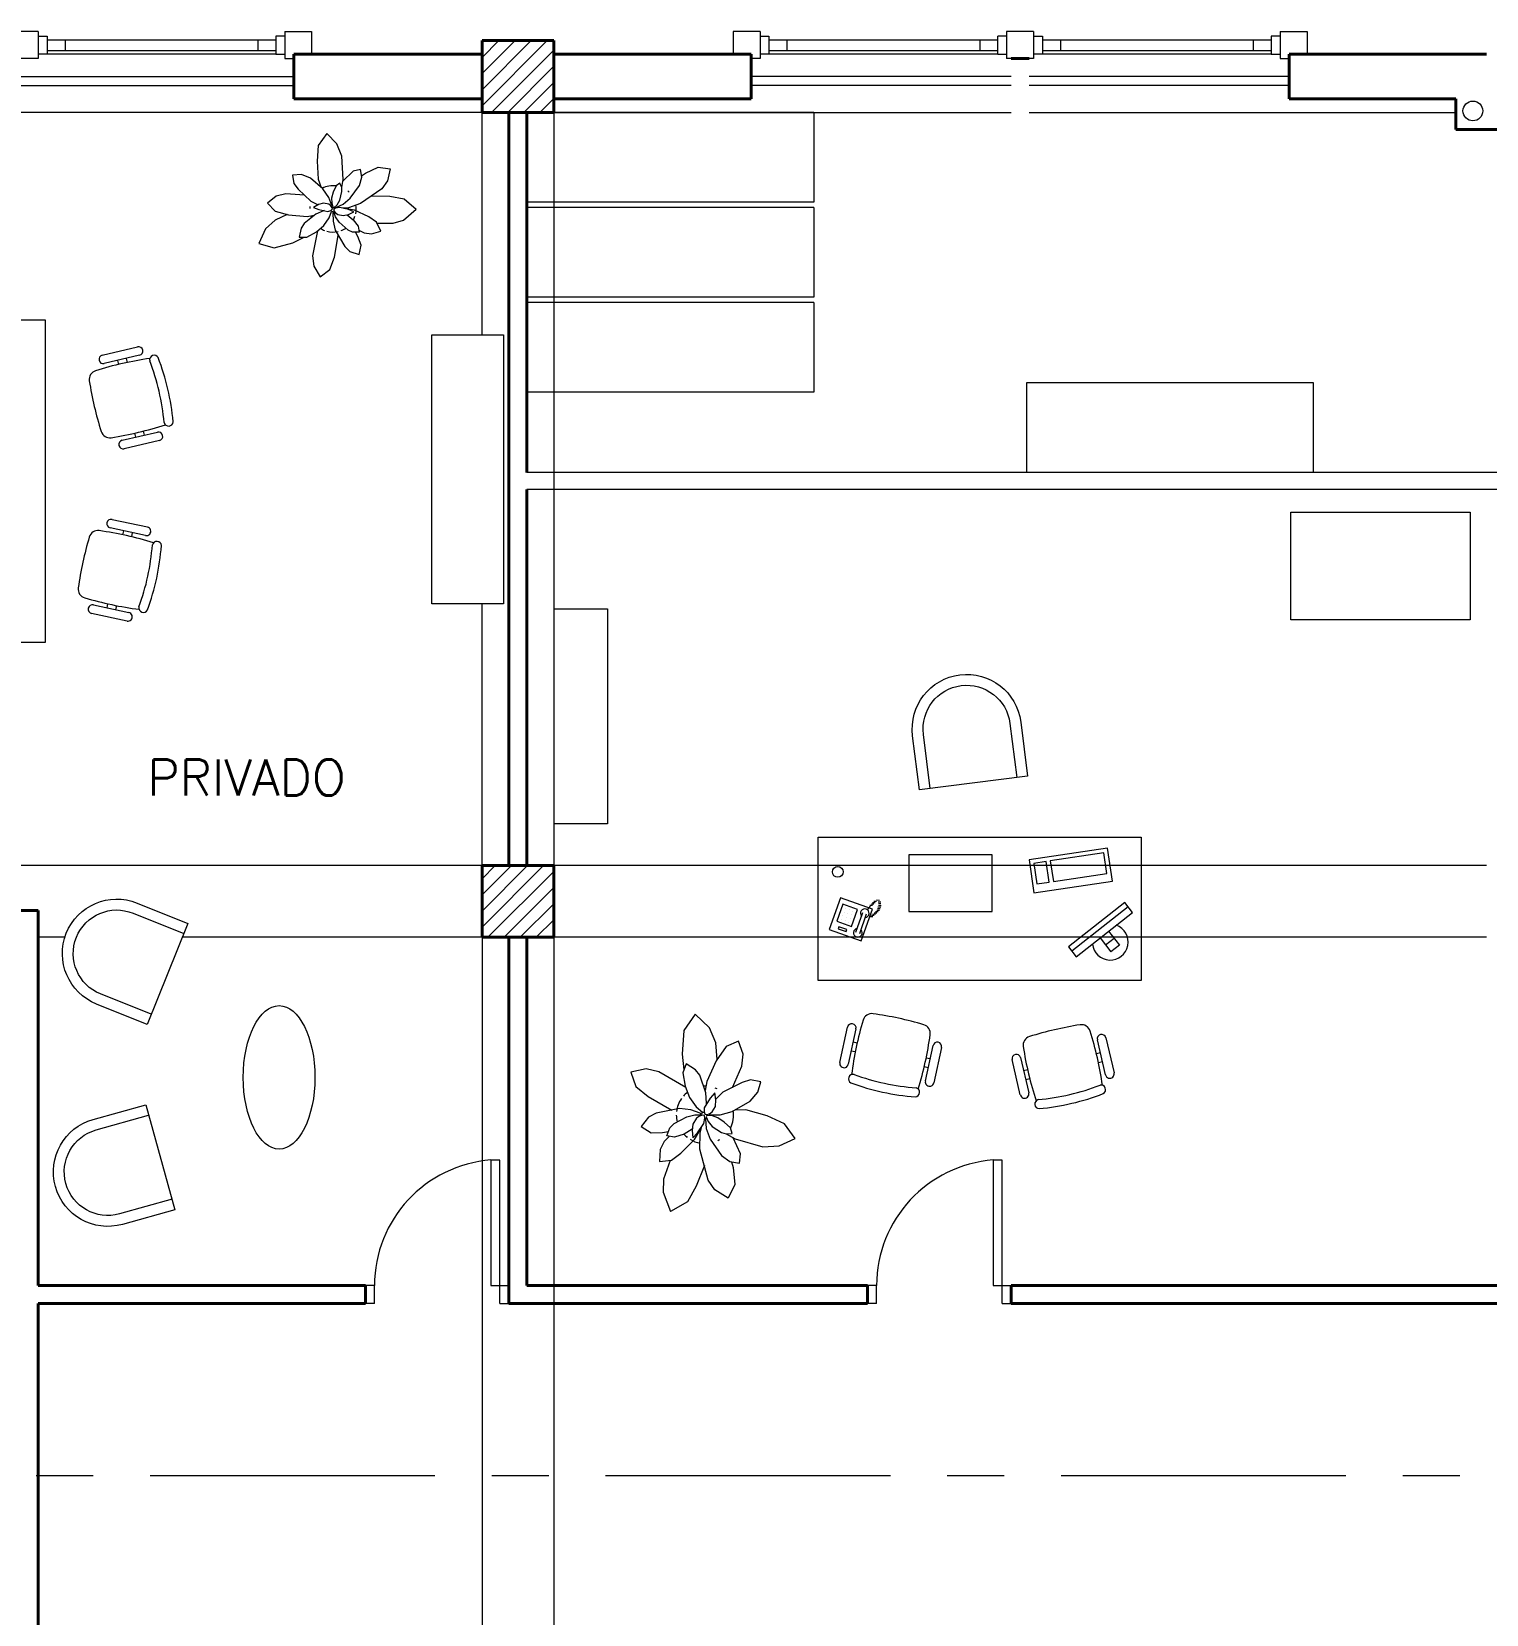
# Model space of a CAD drawing. Extents: x 1018 to 1366, y -109 to 186.
# Drawn here: x 1283.36 to 1291.47, y 121.29 to 130.11 of the extents above; entities that cross this region are included whole.
import ezdxf

# ---------------------------------------------------------------- set-up
doc = ezdxf.new("R2010")
doc.units = 0
doc.header["$LTSCALE"] = 0.5
doc.linetypes.add('CENTER', pattern=[50.8, 31.75, -6.35, 6.35, -6.35])
doc.layers.get('0').update_dxf_attribs({"linetype": 'CONTINUOUS'})
for name, color, linetype, lineweight in [('Carpintería', 55, 'CONTINUOUS', 20), ('Detalles .05', 243, 'CONTINUOUS', 5), ('Detalles 01', 8, 'CONTINUOUS', 9), ('Equipamiento fijo', 31, 'CONTINUOUS', 13), ('Equipamiento movil', 33, 'CONTINUOUS', 9), ('Muros corte', 7, 'CONTINUOUS', 40), ('Punta 02', 11, 'CONTINUOUS', 20), ('Tratamiento pisos', 251, 'CONTINUOUS', 9), ('Vidrios', 147, 'CONTINUOUS', 13)]:
    doc.layers.add(name, color=color, linetype=linetype, lineweight=lineweight)
doc.styles.add('Texto 2 mm', font='simplex.shx', dxfattribs={"height": 0.2})
pattern_1 = [(45, (54.626424, 1.85935), (-0.0449012806, 0.0449012806), [])]

# ---------------------------------------------------------------- blocks, each defined once
blk = doc.blocks.new('Silla 1')
at = {"layer": 'Equipamiento movil'}
for p, q in [((-0.1131, 0.2664), (0.0295, 0.409)), ((0.0638, 0.3747), (-0.0788, 0.2321)), ((-0.0254, 0.2855), (-0.0091, 0.2693)), ((0.0104, 0.3213), (0.0268, 0.3048)), ((0.2321, -0.0788), (0.3747, 0.0638)), ((0.409, 0.0295), (0.2664, -0.1131)), ((0.3048, 0.0268), (0.3213, 0.0104)), ((0.2693, -0.0091), (0.2855, -0.0254))]:
    blk.add_line(p, q, dxfattribs=at)
for centre, radius, start, end in [((1.4058, -1.1273), 1.9881, 130.22446, 139.18175), ((0.0467, 0.3919), 0.0242, 315, 135), ((0.1468, 0.3964), 0.0255, 61.36309, 224.37493), ((-0.654, -0.654), 1.2956, 37.15841, 52.84159), ((-0.6508, -0.6508), 1.3416, 37.13099, 52.86901), ((-0.0959, 0.2492), 0.0242, 135, 315), ((-0.0605, 0.1393), 0.0505, 139.18175, 220.81825), ((1.4058, 1.4058), 1.9881, 220.81825, 229.18175), ((-1.1273, 1.4058), 1.9881, 310.81825, 319.77554), ((0.3964, 0.1468), 0.0255, 225.62507, 28.63691), ((0.3919, 0.0467), 0.0242, 315, 135), ((0.2492, -0.0959), 0.0242, 135, 315), ((0.1393, -0.0605), 0.0505, 229.18175, 310.81825)]:
    blk.add_arc(centre, radius, start, end, dxfattribs=at)
blk = doc.blocks.new('Plant1')
for p, q in [((5.75, 15.65), (2.94, 14.02)), ((6.8, 12.64), (5.75, 15.65)), ((2.94, 14.02), (1.24, 11.02)), ((6.67, 9.74), (6.8, 12.64)), ((-4.94, 10.5), (-5.47, 8.7)), ((-5.47, 8.7), (-5.1, 7.19)), ((-3.11, 9.8), (-4.94, 10.5)), ((-1.65, 8.27), (-3.11, 9.8)), ((1.24, 11.02), (-0.18, 7.33)), ((4.8, 4.93), (6.67, 9.74)), ((-10.15, 7.82), (-12.56, 7.25)), ((-12.56, 7.25), (-11.81, 4.91)), ((-8.01, 7.41), (-10.15, 7.82)), ((-4.41, 5.37), (-8.01, 7.41)), ((-5.1, 7.19), (-3.73, 3.58)), ((-0.15, 4.91), (-1.65, 8.27)), ((-0.18, 7.33), (-0.36, 5.38)), ((7.53, 5.66), (4.58, 4.62)), ((9.19, 5.31), (7.53, 5.66)), ((-12.63, 3.17), (-15.39, 2.27)), ((-9.66, 3.14), (-12.63, 3.17)), ((-11.81, 4.91), (-9.42, 2.94)), ((-9.42, 2.94), (-5.88, 0.9)), ((-3.73, 3.58), (-2.59, 2.19)), ((0.25, 2.69), (-0.15, 4.91)), ((1.6, 3.31), (0.73, 2.26)), ((2.74, 4.3), (1.6, 3.31)), ((3.75, 4.5), (2.74, 4.3)), ((3.4, 2.61), (3.75, 3.44)), ((3.75, 3.45), (4.8, 4.93)), ((3.75, 3.44), (3.75, 4.5)), ((7.5, 2.24), (8.7, 3.64)), ((8.7, 3.64), (9.19, 5.31)), ((8.78, 3.92), (9.84, 4.12)), ((9.84, 4.12), (12.89, 4.12)), ((12.89, 4.12), (15.19, 2.69)), ((-15.39, 2.27), (-18.09, -0.04)), ((-3.93, 0.56), (-7.13, -0.21)), ((-5.88, 0.9), (-4.34, 0.46)), ((-2.06, 0.5), (-3.93, 0.56)), ((-2.48, 2.2), (-3.75, 2.12)), ((-3.75, 2.12), (-2.91, 1.21)), ((-2.91, 1.21), (-1.29, 0)), ((-1.34, 2), (-2.48, 2.2)), ((-1.9, 0.46), (-2.06, 0.5)), ((-0.39, 1.34), (-1.34, 2)), ((-0.56, -0.12), (-0.19, 0)), ((-0.12, 0.81), (-0.39, 1.34)), ((-0.19, 0), (-0.12, 0.06)), ((-0.06, 0.25), (-0.12, 0.81)), ((-0.12, 0.06), (-0.06, 0.25)), ((-0.11, 0.67), (0.06, 0.81)), ((0.06, 0.81), (0.25, 2.69)), ((0.31, 1.31), (0.12, 0.38)), ((0.12, 0.38), (0.19, 0.25)), ((0.19, 0.25), (0.38, 0.19)), ((0.73, 2.26), (0.31, 1.31)), ((0.38, 0.19), (1.25, 0.44)), ((0.47, 0.22), (0.69, 0)), ((0.69, 0), (2.44, 0)), ((1.25, 0.44), (2.18, 1.1)), ((2.18, 1.1), (3.4, 2.61)), ((2.44, 0), (4.43, 0.51)), ((4.43, 0.51), (7.5, 2.24)), ((13.53, 0.5), (11.66, -0.54)), ((15.19, 2.69), (13.53, 0.5)), ((-18.09, -0.04), (-15.37, -2.32)), ((-15.37, -2.32), (-11.22, -3.04)), ((-8.2, -0.91), (-9.38, -2.5)), ((-9.38, -2.5), (-7.87, -3.25)), ((-7.13, -0.21), (-8.2, -0.91)), ((-5.44, -3.05), (-3.38, -2.45)), ((-3.38, -2.45), (-1.56, -1.44)), ((-1.56, -1.44), (-0.5, -0.38)), ((-1.12, -2.44), (-1.55, -4.42)), ((-1.29, 0), (-0.56, -0.12)), ((-0.38, -0.81), (-1.12, -2.44)), ((-0.31, -0.5), (-0.59, -0.46)), ((-0.5, -0.38), (-0.5, -0.12)), ((0.06, -0.62), (-0.38, -0.81)), ((-0.26, -0.76), (-0.31, -0.5)), ((-0.19, -1.81), (-0.07, -0.68)), ((0.01, -3.25), (-0.19, -1.81)), ((0.12, -0.12), (0, -0.44)), ((0, -0.44), (0.12, -1)), ((0.56, -0.06), (0.12, -0.12)), ((0.12, -1), (0.45, -1.59)), ((0.45, -1.59), (1.43, -2.3)), ((1.53, -0.38), (0.56, -0.06)), ((1.43, -2.3), (2.56, -2.56)), ((3.06, -1.61), (1.53, -0.38)), ((3.19, -1.19), (2.01, -0.77)), ((2.38, -1), (2.23, -0.95)), ((2.32, -2.51), (3.05, -4.05)), ((4.2, -2.28), (2.38, -1)), ((2.56, -2.56), (3.88, -2.56)), ((3.88, -2.56), (3.06, -1.61)), ((6, -1.48), (3.19, -1.19)), ((6.42, -4.94), (4.2, -2.28)), ((11.66, -0.54), (6, -1.48)), ((9.02, -0.98), (12.56, -2.76)), ((12.56, -2.76), (15.17, -4.6)), ((-11.22, -3.04), (-8.38, -3)), ((-5.18, -2.97), (-8.45, -7.47)), ((-7.87, -3.25), (-5.44, -3.05)), ((-1.55, -4.42), (-1.12, -8.67)), ((1.03, -5.66), (0.01, -3.25)), ((3.05, -4.05), (3.43, -5.82)), ((7.5, -6.71), (6.42, -4.94)), ((15.17, -4.6), (16.61, -7.77)), ((-8.45, -7.47), (-9.18, -9.67)), ((-4.21, -9.77), (-1.41, -5.8)), ((1.72, -6.45), (1.03, -5.66)), ((3.06, -7.12), (1.72, -6.45)), ((2.25, -9.87), (2.39, -7.87)), ((2.39, -7.87), (2.32, -6.75)), ((3.43, -5.82), (3.06, -7.12)), ((3.19, -6.68), (4.04, -7.69)), ((4.04, -7.69), (5.41, -8.56)), ((7.5, -8.88), (7.5, -6.71)), ((7.5, -6.98), (10.72, -8.45)), ((10.72, -8.45), (13.06, -8.78)), ((13.06, -8.78), (16.61, -7.77)), ((-9.18, -9.67), (-8.88, -12.44)), ((-6.25, -11.82), (-4.21, -9.77)), ((-1.12, -8.67), (-0.57, -10.07)), ((-0.57, -10.07), (1, -11.56)), ((1, -11.56), (2.25, -9.87)), ((5.41, -8.56), (7.5, -8.88)), ((-8.88, -12.44), (-6.25, -11.82))]:
    blk.add_line(p, q)
for start, end in [(57.1582, 93.2041), (172.4345, 176.9296), (149.2581, 153.7532), (21.2653, 25.7604), (212.1423, 223.5771), (323.0282, 344.4965), (229.8179, 257.6637), (265.2848, 278.7499), (306.6551, 316.418)]:
    blk.add_arc((0, 0), 5.12, start, end)
blk = doc.blocks.new('Silla 2')
for p, q in [((15, 15), (0, 15)), ((0, 15), (0, -15)), ((15, 12), (0, 12)), ((0, -12), (15, -12)), ((0, -15), (15, -15))]:
    blk.add_line(p, q)
for radius in [15, 12]:
    blk.add_arc((15, 0), radius, 270, 90)
blk = doc.blocks.new('TELEFONO')
at = {"layer": 'Detalles .05'}
for p, q in [((0.139, 0.134), (-0.098, 0.134)), ((-0.098, 0.134), (-0.098, -0.099)), ((0.139, -0.099), (0.139, 0.134)), ((-0.071, 0.089), (-0.071, -0.055)), ((-0.043, 0.089), (-0.043, -0.055)), ((0.108, 0.063), (0, 0.063)), ((0, 0.063), (0, -0.063)), ((0.081, 0.108), (0.023, 0.108)), ((0.023, 0.108), (0.023, 0.094)), ((0.023, 0.094), (0.081, 0.094)), ((0.027, 0.041), (0.027, 0.041)), ((0.027, 0.014), (0.027, 0.014)), ((0.054, 0.041), (0.054, 0.041)), ((0.054, 0.014), (0.054, 0.014)), ((0.081, 0.094), (0.081, 0.108)), ((0.081, 0.041), (0.081, 0.041)), ((0.081, 0.014), (0.081, 0.014)), ((0.108, -0.063), (0.108, 0.063)), ((-0.129, -0.104), (-0.147, -0.11)), ((-0.124, -0.093), (-0.141, -0.098)), ((-0.118, -0.081), (-0.135, -0.087)), ((-0.112, -0.07), (-0.129, -0.075)), ((-0.106, -0.058), (-0.124, -0.064)), ((-0.101, -0.047), (-0.118, -0.052)), ((-0.098, -0.099), (0.139, -0.099)), ((-0.067, -0.083), (-0.078, -0.116)), ((0, -0.063), (0.108, -0.063)), ((0.027, -0.013), (0.027, -0.013)), ((0.027, -0.04), (0.027, -0.04)), ((0.054, -0.013), (0.054, -0.013)), ((0.054, -0.04), (0.054, -0.04)), ((0.081, -0.013), (0.081, -0.013)), ((0.081, -0.04), (0.081, -0.04)), ((-0.129, -0.116), (-0.147, -0.121)), ((-0.129, -0.127), (-0.147, -0.133)), ((-0.129, -0.139), (-0.147, -0.145)), ((-0.124, -0.15), (-0.141, -0.156)), ((-0.118, -0.162), (-0.135, -0.168)), ((-0.104, -0.17), (-0.122, -0.176)), ((-0.089, -0.156), (-0.106, -0.162)), ((-0.083, -0.145), (-0.101, -0.15)), ((-0.078, -0.133), (-0.095, -0.139)), ((-0.072, -0.121), (-0.089, -0.127))]:
    blk.add_line(p, q, dxfattribs=at)
for centre, start, end in [((-0.057, 0.089), 298.4915, 241.5085), ((-0.057, -0.055), 118.4915, 61.5085)]:
    blk.add_arc(centre, 0.0302, start, end, dxfattribs=at)
blk = doc.blocks.new('RECTANG')
for p, q in [((1, 1), (0, 1)), ((0, 1), (0, 0)), ((1, 0), (1, 1)), ((0, 0), (1, 0))]:
    blk.add_line(p, q)
blk = doc.blocks.new('KEYBOARD', base_point=(60, 294))
for p, xscale, yscale, zscale in [((60, 294), 19, 8, 19), ((61, 295), 13, 5, 13), ((75, 295), 3, 5, 3)]:
    blk.add_blockref('RECTANG', p, dxfattribs=dict(xscale=xscale, yscale=yscale, zscale=zscale))

msp = doc.modelspace()

# ---------------------------------------------------------------- hatches: boundary and pattern name
at = {"layer": 'Detalles 01'}
h = msp.add_hatch(dxfattribs=at)
h.set_pattern_fill('ANSI31,_O', color=256, scale=0.02)
h.set_pattern_definition(pattern_1)
h.paths.add_polyline_path([(1286.2721, 130.0645), (1285.8721, 130.0645), (1285.8721, 129.6645), (1286.2721, 129.6645)])
h = msp.add_hatch(dxfattribs=at)
h.set_pattern_fill('ANSI31,_O', color=256, scale=0.02)
h.set_pattern_definition(pattern_1)
h.paths.add_polyline_path([(1286.2721, 125.4645), (1285.8721, 125.4645), (1285.8721, 125.0645), (1286.2721, 125.0645)])

# ---------------------------------------------------------------- linework, layer by layer
at = {"layer": 'Carpintería'}
for p, q in [((1283.3971, 130.1145), (1283.2471, 130.1145)), ((1283.3971, 130.1145), (1283.3971, 129.9645)), ((1283.3971, 130.0895), (1283.4471, 130.0895)), ((1283.4471, 130.0895), (1283.4471, 129.9895)), ((1284.7221, 130.0895), (1284.7221, 129.9895)), ((1284.7721, 130.0895), (1284.7221, 130.0895)), ((1284.7721, 130.1145), (1284.7721, 129.9645)), ((1284.7721, 130.1145), (1284.9221, 130.1145)), ((1284.9221, 130.1145), (1284.9221, 129.9895)), ((1287.4221, 130.1145), (1287.2721, 130.1145)), ((1287.2721, 130.1145), (1287.2721, 129.9895)), ((1287.4221, 130.1145), (1287.4221, 129.9645)), ((1287.4221, 130.0895), (1287.4721, 130.0895)), ((1287.4721, 130.0895), (1287.4721, 129.9895)), ((1288.7971, 130.0895), (1288.7471, 130.0895)), ((1288.7471, 129.9895), (1288.7471, 130.0895)), ((1288.9471, 130.1145), (1288.7971, 130.1145)), ((1288.7971, 130.1145), (1288.7971, 129.9645)), ((1288.9471, 130.1145), (1288.9471, 129.9645)), ((1288.9471, 130.0895), (1288.9971, 130.0895)), ((1288.9971, 130.0895), (1288.9971, 129.9895)), ((1290.2721, 130.0895), (1290.2721, 129.9895)), ((1290.3221, 130.0895), (1290.2721, 130.0895)), ((1290.3221, 130.1145), (1290.3221, 129.9645)), ((1290.3221, 130.1145), (1290.4721, 130.1145)), ((1290.4721, 130.1145), (1290.4721, 129.9895)), ((1283.4471, 130.0695), (1284.7221, 130.0695)), ((1283.4471, 130.0095), (1284.7221, 130.0095)), ((1283.5471, 130.0695), (1283.5471, 130.0095)), ((1284.6221, 130.0695), (1284.6221, 130.0095)), ((1287.4721, 130.0695), (1288.7471, 130.0695)), ((1287.4721, 130.0095), (1288.7471, 130.0095)), ((1287.5721, 130.0695), (1287.5721, 130.0095)), ((1288.6471, 130.0695), (1288.6471, 130.0095)), ((1288.9971, 130.0695), (1290.2721, 130.0695)), ((1288.9971, 130.0095), (1290.2721, 130.0095)), ((1289.0971, 130.0695), (1289.0971, 130.0095)), ((1290.1721, 130.0695), (1290.1721, 130.0095)), ((1283.3971, 129.9645), (1283.2471, 129.9645)), ((1283.4471, 129.9895), (1283.3971, 129.9895)), ((1284.7221, 129.9895), (1284.7721, 129.9895)), ((1284.7721, 129.9645), (1284.8221, 129.9645)), ((1287.4221, 129.9645), (1287.3721, 129.9645)), ((1287.4721, 129.9895), (1287.4221, 129.9895)), ((1288.7471, 129.9895), (1288.7971, 129.9895)), ((1288.8221, 129.9645), (1288.7971, 129.9645)), ((1288.9471, 129.9645), (1288.9221, 129.9645)), ((1288.9971, 129.9895), (1288.9471, 129.9895)), ((1290.2721, 129.9895), (1290.3221, 129.9895)), ((1290.3221, 129.9645), (1290.3721, 129.9645)), ((1285.9721, 123.8228), (1285.9221, 123.8228)), ((1285.9221, 123.8228), (1285.9221, 123.1228)), ((1285.9721, 123.1228), (1285.9721, 123.8228)), ((1288.7721, 123.8228), (1288.7221, 123.8228)), ((1288.7221, 123.8228), (1288.7221, 123.1228)), ((1288.7721, 123.1228), (1288.7721, 123.8228)), ((1285.2721, 123.1228), (1285.2221, 123.1228)), ((1285.2721, 123.0228), (1285.2721, 123.1228)), ((1285.9221, 123.1228), (1285.9721, 123.1228)), ((1285.9721, 123.0228), (1285.9721, 123.1228)), ((1285.9721, 123.1228), (1286.0221, 123.1228)), ((1288.0721, 123.1228), (1288.0221, 123.1228)), ((1288.0721, 123.0228), (1288.0721, 123.1228)), ((1288.7221, 123.1228), (1288.7721, 123.1228)), ((1288.7721, 123.0228), (1288.7721, 123.1228)), ((1288.7721, 123.1228), (1288.8221, 123.1228)), ((1285.2721, 123.0228), (1285.2221, 123.0228)), ((1285.9721, 123.0228), (1286.0221, 123.0228)), ((1288.0721, 123.0228), (1288.0221, 123.0228)), ((1288.7721, 123.0228), (1288.8221, 123.0228))]:
    msp.add_line(p, q, dxfattribs=at)
at = {"layer": 'Detalles 01'}
for p, q in [((1284.7221, 129.9895), (1283.4471, 129.9895)), ((1288.7471, 129.9895), (1287.4721, 129.9895)), ((1290.2721, 129.9895), (1288.9971, 129.9895)), ((1281.8221, 129.8645), (1284.8221, 129.8645)), ((1288.8221, 129.8645), (1287.3721, 129.8645)), ((1290.3721, 129.8645), (1288.9221, 129.8645)), ((1281.8221, 129.8145), (1284.8221, 129.8145)), ((1288.8221, 129.8145), (1287.3721, 129.8145)), ((1290.3721, 129.8145), (1288.9221, 129.8145))]:
    msp.add_line(p, q, dxfattribs=at)
at = {"layer": 'Detalles 01', "linetype": 'CENTER', "ltscale": 0.1}
msp.add_line((1278.9413, 122.0645), (1298.4737, 122.0645), dxfattribs=at)
at = {"layer": 'Detalles 01'}
msp.add_circle((1291.3965, 129.6723), 0.055, dxfattribs=at)
for centre in [(1285.9755, 123.1214), (1288.7755, 123.1214)]:
    msp.add_arc(centre, 0.7035, 94.35932, 179.88288, dxfattribs=at)
at = {"layer": 'Equipamiento fijo'}
for p, q in [((1287.7221, 129.6645), (1286.1221, 129.6645)), ((1287.7221, 129.6645), (1287.7221, 129.1645)), ((1287.7221, 129.1645), (1286.1221, 129.1645)), ((1287.7221, 129.1345), (1286.1221, 129.1345)), ((1287.7221, 129.1345), (1287.7221, 128.6345)), ((1287.7221, 128.6345), (1286.1221, 128.6345)), ((1287.7221, 128.6045), (1286.1221, 128.6045)), ((1287.7221, 128.6045), (1287.7221, 128.1045)), ((1290.5086, 128.1554), (1288.9086, 128.1554)), ((1288.9086, 128.1554), (1288.9086, 127.6554)), ((1290.5086, 127.6554), (1290.5086, 128.1554)), ((1287.7221, 128.1045), (1286.1221, 128.1045))]:
    msp.add_line(p, q, dxfattribs=at)
at = {"layer": 'Equipamiento movil'}
for p, q in [((1282.6362, 128.5078), (1283.4362, 128.5078)), ((1283.4362, 128.5078), (1283.4362, 126.7078)), ((1285.5921, 126.9232), (1285.5921, 128.4232)), ((1285.5921, 128.4232), (1285.9921, 128.4232)), ((1285.9921, 128.4232), (1285.9921, 126.9232)), ((1290.3819, 126.835), (1290.3819, 127.435)), ((1290.3819, 127.435), (1291.3819, 127.435)), ((1291.3819, 127.435), (1291.3819, 126.835)), ((1285.9921, 126.9232), (1285.5921, 126.9232)), ((1286.2721, 126.897), (1286.5721, 126.897)), ((1286.5721, 126.897), (1286.5721, 125.697)), ((1291.3819, 126.835), (1290.3819, 126.835)), ((1283.4362, 126.7078), (1282.6362, 126.7078)), ((1286.5721, 125.697), (1286.2721, 125.697)), ((1287.7469, 124.8232), (1287.7469, 125.6232)), ((1287.7469, 125.6232), (1289.5469, 125.6232)), ((1289.5469, 125.6232), (1289.5469, 124.8232)), ((1288.7173, 125.5242), (1288.2514, 125.5242)), ((1288.2514, 125.5242), (1288.2514, 125.2079)), ((1288.7173, 125.2079), (1288.7173, 125.5242)), ((1289.4555, 125.2583), (1289.1412, 125.011)), ((1289.4741, 125.2347), (1289.1597, 124.9874)), ((1289.4988, 125.2033), (1289.4555, 125.2583)), ((1288.2514, 125.2079), (1288.7173, 125.2079)), ((1289.1845, 124.9559), (1289.4988, 125.2033)), ((1289.3181, 125.0611), (1289.3788, 124.9839)), ((1289.349, 125.0218), (1289.3961, 125.0589)), ((1289.3652, 125.0982), (1289.4259, 125.021)), ((1289.1412, 125.011), (1289.1845, 124.9559)), ((1289.4259, 125.021), (1289.3788, 124.9839)), ((1289.5469, 124.8232), (1287.7469, 124.8232))]:
    msp.add_line(p, q, dxfattribs=at)
msp.add_circle((1287.8557, 125.4294), 0.03, dxfattribs=at)
msp.add_arc((1289.3745, 125.0378), 0.1, 186.08042, 70.30836, dxfattribs=at)
msp.add_ellipse((1284.7408, 124.2835), major_axis=(0, 0.4), ratio=0.5, dxfattribs=at)
at = {"layer": 'Muros corte'}
for p, q in [((1286.2721, 130.0645), (1285.8721, 130.0645)), ((1285.8721, 130.0645), (1285.8721, 129.6645)), ((1286.2721, 130.0645), (1286.2721, 129.6645)), ((1285.8721, 129.9895), (1284.8221, 129.9895)), ((1284.8221, 129.9895), (1284.8221, 129.7395)), ((1287.3721, 129.9895), (1286.2721, 129.9895)), ((1287.3721, 129.9895), (1287.3721, 129.7395)), ((1288.9221, 129.9645), (1288.8221, 129.9645)), ((1291.4721, 129.9895), (1290.3721, 129.9895)), ((1290.3721, 129.9895), (1290.3721, 129.7395)), ((1285.8721, 129.7395), (1284.8221, 129.7395)), ((1287.3721, 129.7395), (1286.2721, 129.7395)), ((1291.3021, 129.7395), (1290.3721, 129.7395)), ((1291.3021, 129.5695), (1291.3021, 129.7395)), ((1286.2721, 129.6645), (1285.8721, 129.6645)), ((1286.0221, 129.6645), (1286.0221, 125.4645)), ((1286.1221, 129.6645), (1286.1221, 127.6554)), ((1291.6221, 129.5695), (1291.3021, 129.5695)), ((1286.1221, 127.5619), (1286.1221, 125.4645)), ((1286.2721, 125.4645), (1285.8721, 125.4645)), ((1285.8721, 125.0645), (1285.8721, 125.4645)), ((1286.2721, 125.0645), (1286.2721, 125.4645)), ((1283.3971, 125.2145), (1280.7721, 125.2145)), ((1283.3971, 125.2145), (1283.3971, 123.1228)), ((1286.2721, 125.0645), (1285.8721, 125.0645)), ((1286.0221, 125.0645), (1286.0221, 123.0228)), ((1286.1221, 125.0645), (1286.1221, 123.1228)), ((1285.2221, 123.1228), (1283.3971, 123.1228)), ((1285.2221, 123.0228), (1285.2221, 123.1228)), ((1288.0221, 123.1228), (1286.1221, 123.1228)), ((1288.0221, 123.1228), (1288.0221, 123.0228)), ((1291.6221, 123.1228), (1288.8221, 123.1228)), ((1288.8221, 123.1228), (1288.8221, 123.0228)), ((1285.2221, 123.0228), (1283.3971, 123.0228)), ((1283.3971, 123.0228), (1283.3971, 120.6645)), ((1288.0221, 123.0228), (1286.0221, 123.0228)), ((1294.4721, 123.0228), (1288.8221, 123.0228))]:
    msp.add_line(p, q, dxfattribs=at)
at = {"layer": 'Tratamiento pisos'}
for p, q in [((1285.8721, 129.6645), (1280.9421, 129.6645)), ((1285.8721, 128.4232), (1285.8721, 129.6645)), ((1286.2721, 129.6645), (1288.8221, 129.6645)), ((1286.2721, 129.6645), (1286.2721, 125.4645)), ((1288.9221, 129.6645), (1291.3021, 129.6645)), ((1285.8721, 125.4645), (1285.8721, 126.9232)), ((1285.8721, 125.4645), (1283.1581, 125.4645)), ((1288.8221, 125.4645), (1286.2721, 125.4645)), ((1291.4721, 125.4645), (1288.8221, 125.4645)), ((1283.5462, 125.0645), (1283.3971, 125.0645)), ((1285.8721, 125.0645), (1284.2, 125.0645)), ((1285.8721, 125.0645), (1285.8721, 119.0645)), ((1286.2721, 125.0645), (1286.2721, 121.1061)), ((1288.8221, 125.0645), (1286.2721, 125.0645)), ((1291.4721, 125.0645), (1288.7583, 125.0645))]:
    msp.add_line(p, q, dxfattribs=at)
at = {"layer": 'Vidrios', "color": 0}
for p, q in [((1291.6229, 127.6554), (1286.1221, 127.6554)), ((1291.6229, 127.5619), (1286.1221, 127.5619))]:
    msp.add_line(p, q, dxfattribs=at)

# ---------------------------------------------------------------- block references
at = {"layer": 'Detalles .05'}
for name, p, xscale, yscale, zscale, rotation in [('Plant1', (1285.0411, 129.1262), 0.025272, 0.025272, 0.025272, 24.94817034716579), ('TELEFONO', (1287.9484, 125.1724), 0.8000000000000003, 0.8000000000000003, 0.8000000000000003, 160.4753668543308), ('Plant1', (1287.1152, 124.0744), 0.0312, 0.0312, 0.0312, 275.4822477110876)]:
    msp.add_blockref(name, p, dxfattribs=dict(at, xscale=xscale, yscale=yscale, zscale=zscale, rotation=rotation))
at = {"layer": 'Equipamiento movil'}
for p, rotation in [((1283.7104, 128.0251), 328.1489296800341), ((1283.6464, 127.1558), 302.7859765046892), ((1288.1949, 124.613), 212.7859765046891), ((1289.0642, 124.549), 238.1489296800341)]:
    msp.add_blockref('Silla 1', p, dxfattribs=dict(at, rotation=rotation))
for name, p, xscale, yscale, zscale, rotation in [('Silla 2', (1288.6125, 125.9255), -0.02025, 0.02025, 0.02025, 277.2196633004443), ('KEYBOARD', (1289.3588, 125.5623), 0.02326153846132683, 0.02326153846132683, 0.02326153846132683, 188.5780346670578), ('Silla 2', (1284.1179, 124.8605), -0.02025, 0.02025, 0.02025, 338.0777538284378), ('Silla 2', (1284.0785, 123.8378), -0.02025, 0.02025, 0.02025, 15.56347288925339)]:
    msp.add_blockref(name, p, dxfattribs=dict(at, xscale=xscale, yscale=yscale, zscale=zscale, rotation=rotation))

# ---------------------------------------------------------------- texts
at = {"layer": 'Punta 02', "insert": (1284.0061, 126.0559), "char_height": 0.2, "width": 1.269429, "attachment_point": 1, "style": 'Texto 2 mm'}
msp.add_mtext('PRIVADO', dxfattribs=at)

doc.saveas('drawing.dxf')
